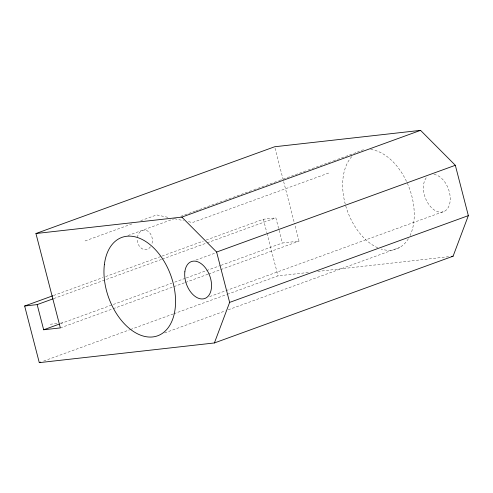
<?xml version="1.0" encoding="UTF-8"?>
<svg xmlns="http://www.w3.org/2000/svg" width="493" height="493" viewBox="0 0 493 493"><rect width="100%" height="100%" fill="white"/><g stroke="black" fill="none" stroke-linecap="round" stroke-linejoin="round"><path stroke-width="0.37" stroke-dasharray="2.46 1.85" d="M85.049 240.948L132.79 223.6M140.745 220.704L156.657 214.923L168.606 217.462M127.952 235.531L174.245 218.707M180.758 216.341L195.222 211.078M195.949 210.819L198.839 209.765M199.56 209.5L224.155 200.565M224.882 200.3L244.411 193.201M245.132 192.942L253.094 190.045M253.815 189.787L278.409 180.845M279.13 180.58L298.666 173.481M299.387 173.222L307.342 170.325M308.07 170.067L327.599 162.967M328.32 162.702L332.664 161.125M333.385 160.866L352.914 153.767M353.641 153.502L356.531 152.448M328.634 173.068L192.498 222.546L188.018 221.591M53.583 295.498L102.772 277.621M105.668 276.573L161.365 256.329M162.086 256.064L203.319 241.077M206.216 240.023L263.361 219.256L275.864 217.851L282.378 243.018L299.054 241.145L294.82 224.796M53.792 298.567L161.575 259.392M162.296 259.127L206.425 243.092M207.146 242.827L275.864 217.851M195.955 260.064L215.484 252.964M60.639 323.611L171.847 283.192M174.738 282.138L185.571 278.2M186.292 277.941L220.248 265.598M220.969 265.339L282.378 243.018M60.343 327.907L112.422 308.975M113.15 308.71L173.185 286.889M173.912 286.624L184.758 282.68M185.485 282.421L207.904 274.268M208.631 274.009L299.054 241.145M209.685 296.589L444.778 211.146M43.637 361.067L129.714 329.78M130.442 329.521L173.117 314.004M173.838 313.745L226.644 294.549M227.372 294.29L278.003 275.883L310.115 272.272M164.576 332.935L225.338 310.849M228.234 309.801L399.669 247.486M317.763 271.415L448.513 256.711M50.255 324.246L57.613 323.42M60.553 323.088L62.765 322.841M174.577 218.732L183.538 220.642M275.026 148.251L294.629 224.05M263.361 219.256L266.83 232.665M267.021 233.411L278.003 275.883M150.525 246.746A9.817 7.531 83.6 0 1 141.947 248.682A9.817 7.531 83.6 0 1 137.282 238.667M137.405 237.404A9.817 7.531 83.6 0 1 147.253 230.798A9.817 7.531 83.6 0 1 151.622 244.707M408.377 238.729A52.35 33 70 0 1 381.083 249.045M377.724 247.776A52.35 33 70 0 1 345.556 205.242A52.35 33 70 0 1 352.027 156.361M357.259 152.189A52.35 33 70 0 1 364.728 149.595M370.674 149.515A52.35 33 70 0 1 406.682 181.818M407.31 183.186A52.35 33 70 0 1 410.09 235.537M433.963 174.411A19.634 12.374 70 0 1 450.208 200.287A19.634 12.374 70 0 1 431.868 208.04A19.634 12.374 70 0 1 426.346 177.628"/><path stroke-width="0.74" d="M214.393 342.955L229.639 302.394L216.624 252.052L181.843 217.117L35.934 233.522L60.343 327.907L43.667 329.78L37.16 304.612L24.65 306.017L39.292 362.645L214.393 342.955L453.098 256.194L468.35 215.632L455.335 165.291L420.554 130.355L274.644 146.76L35.934 233.522M181.843 217.117L420.554 130.355M24.65 306.017L52.862 295.763M37.16 304.612L53.071 298.826M216.624 252.052L455.335 165.291M43.667 329.78L59.228 324.123M39.292 362.645L40.74 362.121M229.639 302.394L468.35 215.632M451.57 256.366L453.098 256.194M104.362 264.679A52.35 33 70 0 0 152.768 336.935A52.35 33 70 0 0 162.129 258.184A52.35 33 70 0 0 104.362 264.679M184.844 271.816A19.634 12.374 70 0 0 202.999 298.912A19.634 12.374 70 0 0 206.512 269.381A19.634 12.374 70 0 0 184.844 271.816"/></g></svg>
